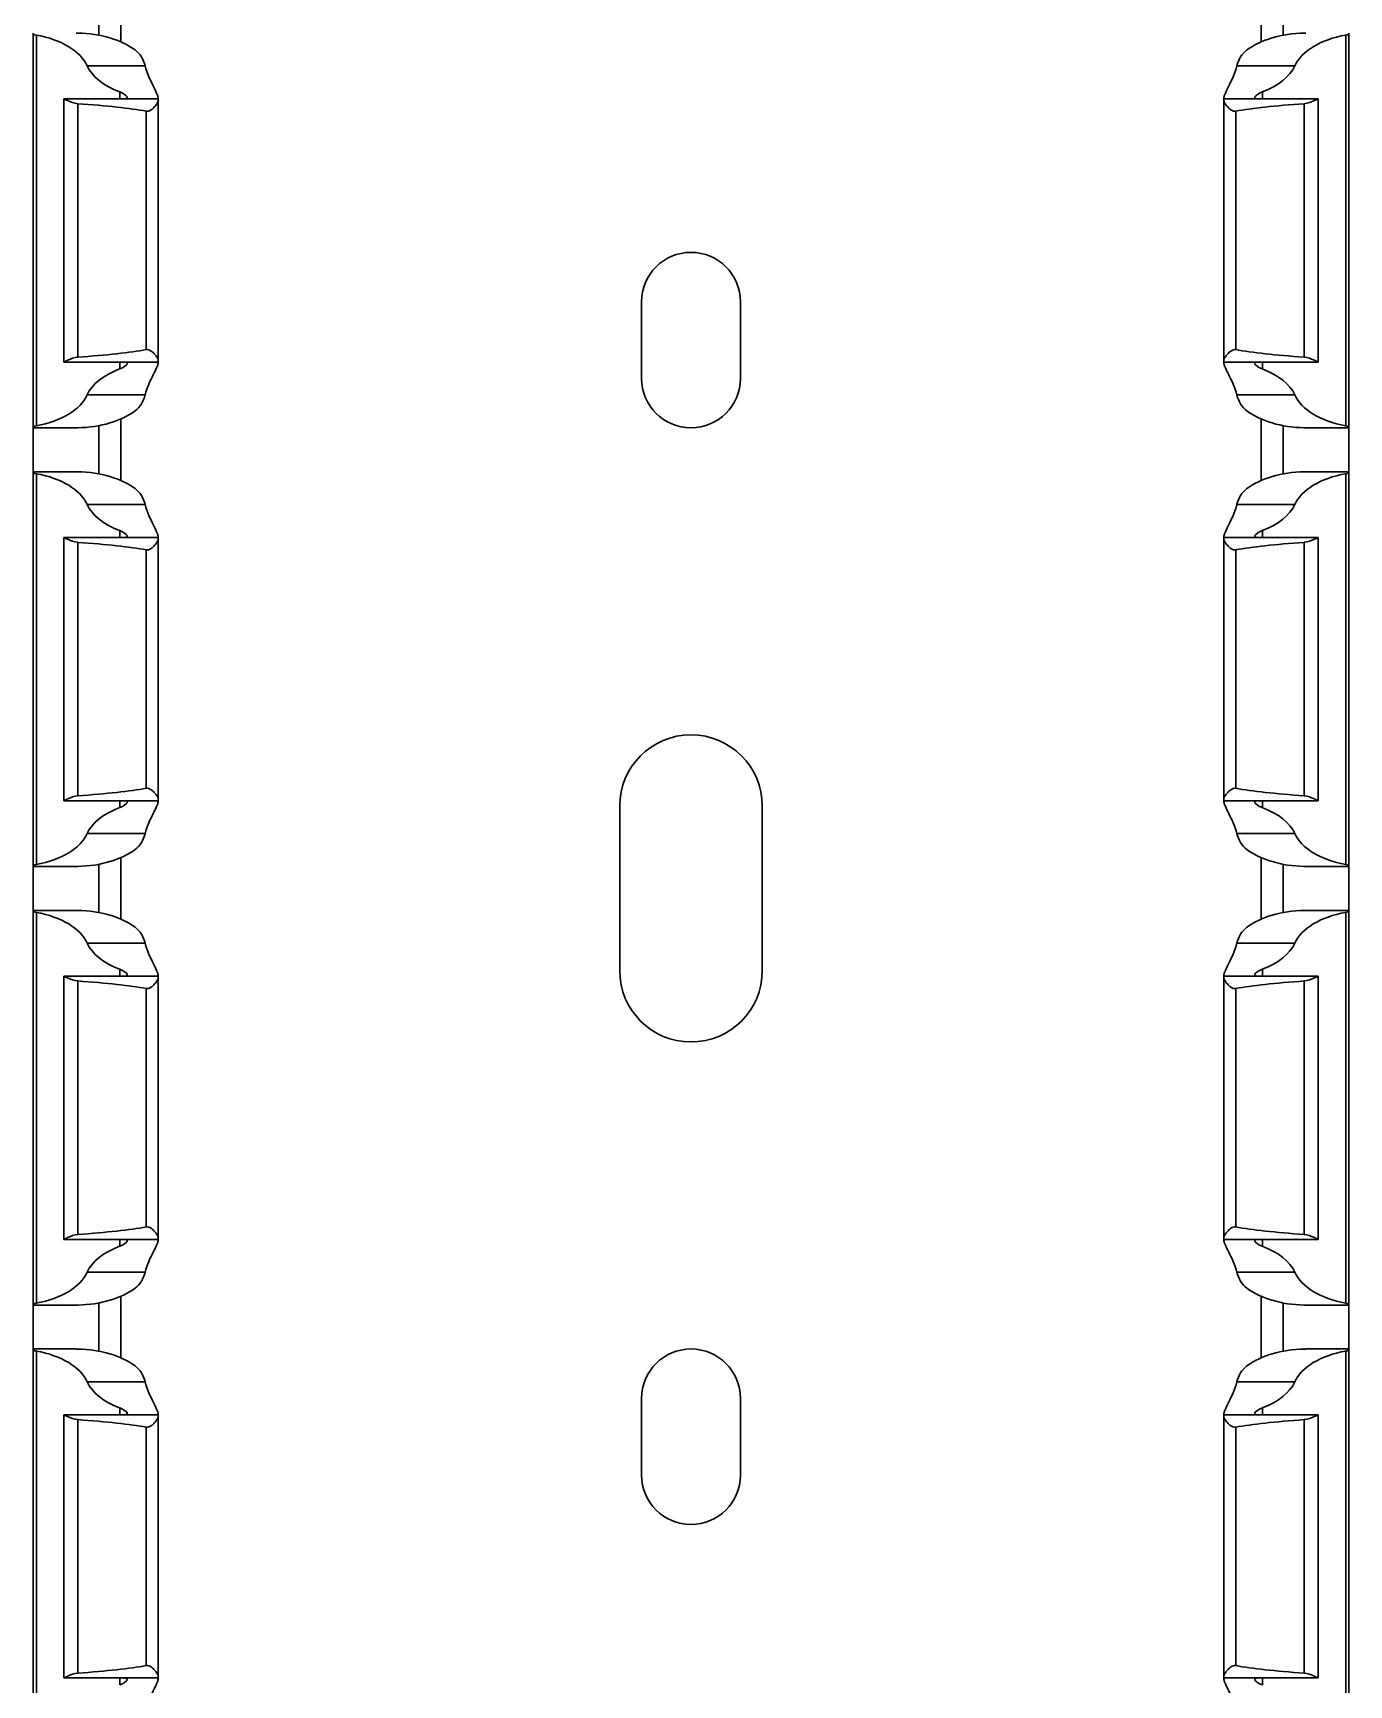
# Model space of a CAD drawing. Header units: millimetres. Extents: x -2573 to 2942, y -1220 to 2800.
# Drawn here: x 2882.4 to 2942.4, y 1826.3 to 1901.6 of the extents above; entities that cross this region are included whole.
import ezdxf

# ---------------------------------------------------------------- set-up
doc = ezdxf.new("R2010")
doc.units = ezdxf.units.MM

msp = doc.modelspace()

# ---------------------------------------------------------------- linework, layer by layer
at = {"linetype": 'Continuous', "lineweight": 30}
for p, q in [((2886.402, 1904.049), (2886.402, 1901.243)), ((2938.402, 1904.049), (2938.402, 1901.243)), ((2885.402, 1901.545), (2885.402, 1903.746)), ((2939.402, 1901.545), (2939.402, 1903.746)), ((2882.402, 1901.646), (2882.402, 1901.617)), ((2882.402, 1883.675), (2882.402, 1901.617)), ((2882.552, 1883.737), (2882.552, 1901.555)), ((2942.252, 1883.737), (2942.252, 1901.555)), ((2942.402, 1901.646), (2942.402, 1901.617)), ((2942.402, 1883.675), (2942.402, 1901.617)), ((2887.51, 1900.146), (2884.871, 1900.146)), ((2937.293, 1900.146), (2939.932, 1900.146)), ((2886.352, 1898.646), (2886.352, 1898.964)), ((2938.452, 1898.646), (2938.452, 1898.964)), ((2883.802, 1898.646), (2883.802, 1886.646)), ((2883.802, 1898.646), (2883.805, 1898.646)), ((2888.102, 1898.646), (2883.805, 1898.646)), ((2884.441, 1886.867), (2884.441, 1898.425)), ((2887.558, 1887.21), (2887.558, 1898.082)), ((2888.102, 1898.646), (2888.102, 1898.703)), ((2888.102, 1898.562), (2888.102, 1898.646)), ((2888.102, 1886.73), (2888.102, 1898.562)), ((2936.702, 1898.646), (2936.702, 1898.703)), ((2936.702, 1898.562), (2936.702, 1898.646)), ((2936.702, 1898.646), (2940.998, 1898.646)), ((2936.702, 1886.73), (2936.702, 1898.562)), ((2937.245, 1887.21), (2937.245, 1898.082)), ((2940.363, 1886.867), (2940.363, 1898.425)), ((2941.002, 1898.646), (2940.998, 1898.646)), ((2941.002, 1886.646), (2941.002, 1898.646)), ((2910.152, 1889.396), (2910.152, 1885.896)), ((2914.652, 1885.896), (2914.652, 1889.396)), ((2888.102, 1886.646), (2888.102, 1886.73)), ((2936.702, 1886.646), (2936.702, 1886.73)), ((2883.805, 1886.646), (2883.802, 1886.646)), ((2888.102, 1886.646), (2883.805, 1886.646)), ((2886.352, 1886.328), (2886.352, 1886.646)), ((2888.102, 1886.589), (2888.102, 1886.646)), ((2936.702, 1886.646), (2940.998, 1886.646)), ((2936.702, 1886.589), (2936.702, 1886.646)), ((2938.452, 1886.328), (2938.452, 1886.646)), ((2940.998, 1886.646), (2941.002, 1886.646)), ((2887.51, 1885.146), (2884.871, 1885.146)), ((2937.293, 1885.146), (2939.932, 1885.146)), ((2885.402, 1881.545), (2885.402, 1883.746)), ((2886.402, 1884.049), (2886.402, 1881.243)), ((2938.402, 1884.049), (2938.402, 1881.243)), ((2939.402, 1881.545), (2939.402, 1883.746)), ((2882.402, 1883.646), (2882.402, 1883.675)), ((2882.402, 1883.646), (2884.364, 1883.646)), ((2882.402, 1881.646), (2882.402, 1883.646)), ((2940.439, 1883.646), (2942.402, 1883.646)), ((2942.402, 1883.646), (2942.402, 1883.675)), ((2942.402, 1881.646), (2942.402, 1883.646)), ((2884.368, 1881.646), (2882.402, 1881.646)), ((2882.402, 1881.646), (2882.402, 1881.617)), ((2882.402, 1863.675), (2882.402, 1881.617)), ((2882.552, 1863.737), (2882.552, 1881.555)), ((2942.402, 1881.646), (2940.436, 1881.646)), ((2942.252, 1863.737), (2942.252, 1881.555)), ((2942.402, 1881.646), (2942.402, 1881.617)), ((2942.402, 1863.675), (2942.402, 1881.617)), ((2887.51, 1880.146), (2884.871, 1880.146)), ((2937.293, 1880.146), (2939.932, 1880.146)), ((2883.802, 1878.646), (2883.802, 1866.646)), ((2883.802, 1878.646), (2883.805, 1878.646)), ((2888.102, 1878.646), (2883.805, 1878.646)), ((2884.441, 1866.867), (2884.441, 1878.425)), ((2886.352, 1878.646), (2886.352, 1878.964)), ((2888.102, 1878.646), (2888.102, 1878.703)), ((2888.102, 1878.562), (2888.102, 1878.646)), ((2888.102, 1866.73), (2888.102, 1878.562)), ((2936.702, 1878.646), (2936.702, 1878.703)), ((2936.702, 1878.562), (2936.702, 1878.646)), ((2936.702, 1878.646), (2940.998, 1878.646)), ((2936.702, 1866.73), (2936.702, 1878.562)), ((2938.452, 1878.646), (2938.452, 1878.964)), ((2940.363, 1866.867), (2940.363, 1878.425)), ((2941.002, 1878.646), (2940.998, 1878.646)), ((2941.002, 1866.646), (2941.002, 1878.646)), ((2887.558, 1867.21), (2887.558, 1878.082)), ((2937.245, 1867.21), (2937.245, 1878.082)), ((2883.805, 1866.646), (2883.802, 1866.646)), ((2888.102, 1866.646), (2883.805, 1866.646)), ((2886.352, 1866.328), (2886.352, 1866.646)), ((2888.102, 1866.646), (2888.102, 1866.73)), ((2888.102, 1866.589), (2888.102, 1866.646)), ((2909.152, 1866.396), (2909.152, 1858.896)), ((2915.652, 1858.896), (2915.652, 1866.396)), ((2936.702, 1866.646), (2936.702, 1866.73)), ((2936.702, 1866.646), (2940.998, 1866.646)), ((2936.702, 1866.589), (2936.702, 1866.646)), ((2938.452, 1866.328), (2938.452, 1866.646)), ((2940.998, 1866.646), (2941.002, 1866.646)), ((2887.51, 1865.146), (2884.871, 1865.146)), ((2937.293, 1865.146), (2939.932, 1865.146)), ((2882.402, 1863.646), (2882.402, 1863.675)), ((2882.402, 1863.646), (2884.364, 1863.646)), ((2882.402, 1861.646), (2882.402, 1863.646)), ((2885.402, 1861.545), (2885.402, 1863.746)), ((2886.402, 1864.049), (2886.402, 1861.243)), ((2938.402, 1864.049), (2938.402, 1861.243)), ((2939.402, 1861.545), (2939.402, 1863.746)), ((2940.439, 1863.646), (2942.402, 1863.646)), ((2942.402, 1863.646), (2942.402, 1863.675)), ((2942.402, 1861.646), (2942.402, 1863.646)), ((2884.368, 1861.646), (2882.402, 1861.646)), ((2882.402, 1861.646), (2882.402, 1861.617)), ((2882.402, 1843.675), (2882.402, 1861.617)), ((2882.552, 1843.737), (2882.552, 1861.555)), ((2942.402, 1861.646), (2940.436, 1861.646)), ((2942.252, 1843.737), (2942.252, 1861.555)), ((2942.402, 1861.646), (2942.402, 1861.617)), ((2942.402, 1843.675), (2942.402, 1861.617)), ((2887.51, 1860.146), (2884.871, 1860.146)), ((2937.293, 1860.146), (2939.932, 1860.146)), ((2886.352, 1858.646), (2886.352, 1858.964)), ((2938.452, 1858.646), (2938.452, 1858.964)), ((2883.802, 1858.646), (2883.802, 1846.646)), ((2883.802, 1858.646), (2883.805, 1858.646)), ((2888.102, 1858.646), (2883.805, 1858.646)), ((2884.441, 1846.867), (2884.441, 1858.425)), ((2888.102, 1858.646), (2888.102, 1858.703)), ((2888.102, 1858.562), (2888.102, 1858.646)), ((2888.102, 1846.73), (2888.102, 1858.562)), ((2936.702, 1858.646), (2936.702, 1858.703)), ((2936.702, 1858.562), (2936.702, 1858.646)), ((2936.702, 1858.646), (2940.998, 1858.646)), ((2936.702, 1846.73), (2936.702, 1858.562)), ((2940.363, 1846.867), (2940.363, 1858.425)), ((2941.002, 1858.646), (2940.998, 1858.646)), ((2941.002, 1846.646), (2941.002, 1858.646)), ((2887.558, 1847.21), (2887.558, 1858.082)), ((2937.245, 1847.21), (2937.245, 1858.082)), ((2883.805, 1846.646), (2883.802, 1846.646)), ((2888.102, 1846.646), (2883.805, 1846.646)), ((2886.352, 1846.328), (2886.352, 1846.646)), ((2888.102, 1846.646), (2888.102, 1846.73)), ((2888.102, 1846.589), (2888.102, 1846.646)), ((2936.702, 1846.646), (2936.702, 1846.73)), ((2936.702, 1846.646), (2940.998, 1846.646)), ((2936.702, 1846.589), (2936.702, 1846.646)), ((2938.452, 1846.328), (2938.452, 1846.646)), ((2940.998, 1846.646), (2941.002, 1846.646)), ((2887.51, 1845.146), (2884.871, 1845.146)), ((2937.293, 1845.146), (2939.932, 1845.146)), ((2886.402, 1844.049), (2886.402, 1841.243)), ((2938.402, 1844.049), (2938.402, 1841.243)), ((2882.402, 1843.646), (2882.402, 1843.675)), ((2882.402, 1843.646), (2884.364, 1843.646)), ((2882.402, 1841.646), (2882.402, 1843.646)), ((2885.402, 1841.545), (2885.402, 1843.746)), ((2939.402, 1841.545), (2939.402, 1843.746)), ((2940.439, 1843.646), (2942.402, 1843.646)), ((2942.402, 1843.646), (2942.402, 1843.675)), ((2942.402, 1841.646), (2942.402, 1843.646)), ((2884.368, 1841.646), (2882.402, 1841.646)), ((2882.402, 1841.646), (2882.402, 1841.617)), ((2882.402, 1823.675), (2882.402, 1841.617)), ((2882.552, 1823.737), (2882.552, 1841.555)), ((2942.402, 1841.646), (2940.436, 1841.646)), ((2942.252, 1823.737), (2942.252, 1841.555)), ((2942.402, 1841.646), (2942.402, 1841.617)), ((2942.402, 1823.675), (2942.402, 1841.617)), ((2887.51, 1840.146), (2884.871, 1840.146)), ((2937.293, 1840.146), (2939.932, 1840.146)), ((2910.152, 1839.396), (2910.152, 1835.896)), ((2914.652, 1835.896), (2914.652, 1839.396)), ((2883.802, 1838.646), (2883.802, 1826.646)), ((2883.802, 1838.646), (2883.805, 1838.646)), ((2888.102, 1838.646), (2883.805, 1838.646)), ((2886.352, 1838.646), (2886.352, 1838.964)), ((2888.102, 1838.646), (2888.102, 1838.703)), ((2888.102, 1838.562), (2888.102, 1838.646)), ((2888.102, 1826.73), (2888.102, 1838.562)), ((2936.702, 1838.646), (2936.702, 1838.703)), ((2936.702, 1838.562), (2936.702, 1838.646)), ((2936.702, 1838.646), (2940.998, 1838.646)), ((2936.702, 1826.73), (2936.702, 1838.562)), ((2938.452, 1838.646), (2938.452, 1838.964)), ((2941.002, 1838.646), (2940.998, 1838.646)), ((2941.002, 1826.646), (2941.002, 1838.646)), ((2884.441, 1826.867), (2884.441, 1838.425)), ((2887.558, 1827.21), (2887.558, 1838.082)), ((2937.245, 1827.21), (2937.245, 1838.082)), ((2940.363, 1826.867), (2940.363, 1838.425)), ((2883.805, 1826.646), (2883.802, 1826.646)), ((2888.102, 1826.646), (2883.805, 1826.646)), ((2886.352, 1826.328), (2886.352, 1826.646)), ((2888.102, 1826.646), (2888.102, 1826.73)), ((2888.102, 1826.589), (2888.102, 1826.646)), ((2936.702, 1826.646), (2936.702, 1826.73)), ((2936.702, 1826.646), (2940.998, 1826.646)), ((2936.702, 1826.589), (2936.702, 1826.646)), ((2938.452, 1826.328), (2938.452, 1826.646)), ((2940.998, 1826.646), (2941.002, 1826.646))]:
    msp.add_line(p, q, dxfattribs=at)
for centre, radius, start, end in [((2912.402, 1889.396), 2.25, 0, 180), ((2912.402, 1885.896), 2.25, 180, 0), ((2912.402, 1866.396), 3.25, 0, 180), ((2912.402, 1858.896), 3.25, 180, 0), ((2912.402, 1839.396), 2.25, 0, 180), ((2912.402, 1835.896), 2.25, 180, 0)]:
    msp.add_arc(centre, radius, start, end, dxfattribs=at)
for centre, major_axis, ratio, start_param, end_param in [((2881.517, 1899.646), (3.464, 0), 0.57735, 0.25268, 1.267492), ((2884.317, 1899.646), (3.464, 0), 0.57735, 0.660927, 1.531918), ((2940.486, 1899.646), (3.464, 0), 0.57735, 1.609674, 2.480666), ((2943.286, 1899.646), (3.464, 0), 0.57735, 1.874101, 2.888912), ((2888.225, 1900.646), (3.464, 0), 0.57735, 3.394273, 4.140941), ((2936.578, 1900.646), (3.464, 0), 0.57735, 5.283837, 6.030505), ((2877.271, 1897.646), (11.43, 0), 0.087489, 0.451027, 0.892766), ((2947.532, 1897.646), (11.43, 0), 0.087489, 2.248826, 2.690566), ((2877.271, 1887.646), (11.43, 0), 0.087489, 5.390419, 5.832158), ((2947.532, 1887.646), (11.43, 0), 0.087489, 3.592619, 4.034359), ((2888.225, 1884.646), (3.464, 0), 0.57735, 2.142244, 2.888912), ((2936.578, 1884.646), (3.464, 0), 0.57735, 0.25268, 0.999349), ((2881.517, 1885.646), (3.464, 0), 0.57735, 5.015694, 6.030505), ((2943.286, 1885.646), (3.464, 0), 0.57735, 3.394273, 4.409084), ((2884.317, 1885.646), (3.464, 0), 0.57735, 4.751267, 5.622258), ((2940.486, 1885.646), (3.464, 0), 0.57735, 3.80252, 4.673511), ((2881.517, 1879.646), (3.464, 0), 0.57735, 0.25268, 1.267492), ((2884.317, 1879.646), (3.464, 0), 0.57735, 0.660927, 1.531918), ((2940.486, 1879.646), (3.464, 0), 0.57735, 1.609674, 2.480666), ((2943.286, 1879.646), (3.464, 0), 0.57735, 1.874101, 2.888912), ((2888.225, 1880.646), (3.464, 0), 0.57735, 3.394273, 4.140941), ((2936.578, 1880.646), (3.464, 0), 0.57735, 5.283837, 6.030505), ((2877.271, 1877.646), (11.43, 0), 0.087489, 0.451027, 0.892766), ((2947.532, 1877.646), (11.43, 0), 0.087489, 2.248826, 2.690566), ((2877.271, 1867.646), (11.43, 0), 0.087489, 5.390419, 5.832158), ((2947.532, 1867.646), (11.43, 0), 0.087489, 3.592619, 4.034359), ((2888.225, 1864.646), (3.464, 0), 0.57735, 2.142244, 2.888912), ((2936.578, 1864.646), (3.464, 0), 0.57735, 0.25268, 0.999349), ((2881.517, 1865.646), (3.464, 0), 0.57735, 5.015694, 6.030505), ((2943.286, 1865.646), (3.464, 0), 0.57735, 3.394273, 4.409084), ((2884.317, 1865.646), (3.464, 0), 0.57735, 4.751267, 5.622258), ((2940.486, 1865.646), (3.464, 0), 0.57735, 3.80252, 4.673511), ((2881.517, 1859.646), (3.464, 0), 0.57735, 0.25268, 1.267492), ((2884.317, 1859.646), (3.464, 0), 0.57735, 0.660927, 1.531918), ((2940.486, 1859.646), (3.464, 0), 0.57735, 1.609674, 2.480666), ((2943.286, 1859.646), (3.464, 0), 0.57735, 1.874101, 2.888912), ((2888.225, 1860.646), (3.464, 0), 0.57735, 3.394273, 4.140941), ((2936.578, 1860.646), (3.464, 0), 0.57735, 5.283837, 6.030505), ((2877.271, 1857.646), (11.43, 0), 0.087489, 0.451027, 0.892766), ((2947.532, 1857.646), (11.43, 0), 0.087489, 2.248826, 2.690566), ((2877.271, 1847.646), (11.43, 0), 0.087489, 5.390419, 5.832158), ((2947.532, 1847.646), (11.43, 0), 0.087489, 3.592619, 4.034359), ((2888.225, 1844.646), (3.464, 0), 0.57735, 2.142244, 2.888912), ((2936.578, 1844.646), (3.464, 0), 0.57735, 0.25268, 0.999349), ((2881.517, 1845.646), (3.464, 0), 0.57735, 5.015694, 6.030505), ((2943.286, 1845.646), (3.464, 0), 0.57735, 3.394273, 4.409084), ((2884.317, 1845.646), (3.464, 0), 0.57735, 4.751267, 5.622258), ((2940.486, 1845.646), (3.464, 0), 0.57735, 3.80252, 4.673511), ((2881.517, 1839.646), (3.464, 0), 0.57735, 0.25268, 1.267492), ((2884.317, 1839.646), (3.464, 0), 0.57735, 0.660927, 1.531918), ((2940.486, 1839.646), (3.464, 0), 0.57735, 1.609674, 2.480666), ((2943.286, 1839.646), (3.464, 0), 0.57735, 1.874101, 2.888912), ((2888.225, 1840.646), (3.464, 0), 0.57735, 3.394273, 4.140941), ((2936.578, 1840.646), (3.464, 0), 0.57735, 5.283837, 6.030505), ((2877.271, 1837.646), (11.43, 0), 0.087489, 0.451027, 0.892766), ((2947.532, 1837.646), (11.43, 0), 0.087489, 2.248826, 2.690566), ((2877.271, 1827.646), (11.43, 0), 0.087489, 5.390419, 5.832158), ((2947.532, 1827.646), (11.43, 0), 0.087489, 3.592619, 4.034359)]:
    msp.add_ellipse(centre, major_axis=major_axis, ratio=ratio, start_param=start_param, end_param=end_param, dxfattribs=at)
for points, knots in [([(2882.402, 1901.617), (2882.402, 1901.608), (2882.416, 1901.597), (2882.468, 1901.574), (2882.506, 1901.563), (2882.552, 1901.555)], [0, 0, 0, 0, 0.5, 0.5, 1, 1, 1, 1]), ([(2884.452, 1901.644), (2884.439, 1901.645), (2884.406, 1901.645), (2884.382, 1901.646), (2884.368, 1901.646)], [0, 0, 0, 0, 0.381561, 1, 1, 1, 1]), ([(2940.352, 1901.644), (2940.364, 1901.645), (2940.397, 1901.645), (2940.421, 1901.646), (2940.436, 1901.646)], [0, 0, 0, 0, 0.381561, 1, 1, 1, 1]), ([(2942.402, 1901.617), (2942.402, 1901.608), (2942.388, 1901.597), (2942.336, 1901.574), (2942.298, 1901.563), (2942.252, 1901.555)], [0, 0, 0, 0, 0.5, 0.5, 1, 1, 1, 1]), ([(2887.51, 1900.146), (2887.473, 1900.294), (2887.417, 1900.435), (2887.264, 1900.681), (2887.167, 1900.788), (2887.052, 1900.874)], [0, 0, 0, 0, 0.5, 0.5, 1, 1, 1, 1]), ([(2937.293, 1900.146), (2937.33, 1900.294), (2937.386, 1900.435), (2937.539, 1900.681), (2937.636, 1900.788), (2937.752, 1900.874)], [0, 0, 0, 0, 0.5, 0.5, 1, 1, 1, 1]), ([(2888.102, 1898.703), (2888.102, 1898.725), (2888.096, 1898.754), (2888.074, 1898.823), (2888.058, 1898.863), (2887.997, 1899), (2887.941, 1899.11), (2887.815, 1899.361), (2887.747, 1899.5), (2887.616, 1899.805), (2887.554, 1899.97), (2887.51, 1900.146)], [0, 0, 0, 0, 0.125, 0.125, 0.25, 0.25, 0.5, 0.5, 0.75, 0.75, 1, 1, 1, 1]), ([(2936.702, 1898.703), (2936.702, 1898.725), (2936.708, 1898.754), (2936.73, 1898.823), (2936.746, 1898.863), (2936.807, 1899), (2936.862, 1899.11), (2936.988, 1899.361), (2937.057, 1899.5), (2937.187, 1899.805), (2937.249, 1899.97), (2937.293, 1900.146)], [0, 0, 0, 0, 0.125, 0.125, 0.25, 0.25, 0.5, 0.5, 0.75, 0.75, 1, 1, 1, 1]), ([(2886.352, 1898.964), (2886.531, 1898.897), (2886.656, 1898.8), (2886.709, 1898.705), (2886.704, 1898.68), (2886.644, 1898.651), (2886.59, 1898.646), (2886.515, 1898.646)], [0, 0, 0, 0, 0.5, 0.5, 0.75, 0.75, 1, 1, 1, 1]), ([(2938.452, 1898.964), (2938.272, 1898.897), (2938.148, 1898.8), (2938.094, 1898.705), (2938.099, 1898.68), (2938.159, 1898.651), (2938.214, 1898.646), (2938.288, 1898.646)], [0, 0, 0, 0, 0.5, 0.5, 0.75, 0.75, 1, 1, 1, 1]), ([(2883.805, 1898.646), (2883.814, 1898.646), (2883.837, 1898.635), (2883.908, 1898.6), (2883.956, 1898.575), (2884.124, 1898.496), (2884.274, 1898.436), (2884.441, 1898.425)], [0, 0, 0, 0, 0.25, 0.25, 0.5, 0.5, 1, 1, 1, 1]), ([(2887.558, 1898.082), (2887.598, 1898.075), (2887.64, 1898.078), (2887.718, 1898.102), (2887.753, 1898.122), (2887.849, 1898.188), (2887.901, 1898.24), (2887.993, 1898.343), (2888.03, 1898.394), (2888.085, 1898.487), (2888.102, 1898.529), (2888.102, 1898.562)], [0, 0, 0, 0, 0.125, 0.125, 0.25, 0.25, 0.5, 0.5, 0.75, 0.75, 1, 1, 1, 1]), ([(2937.245, 1898.082), (2937.205, 1898.075), (2937.163, 1898.078), (2937.086, 1898.102), (2937.051, 1898.122), (2936.954, 1898.188), (2936.902, 1898.24), (2936.811, 1898.343), (2936.773, 1898.394), (2936.718, 1898.487), (2936.702, 1898.529), (2936.702, 1898.562)], [0, 0, 0, 0, 0.125, 0.125, 0.25, 0.25, 0.5, 0.5, 0.75, 0.75, 1, 1, 1, 1]), ([(2940.998, 1898.646), (2940.99, 1898.646), (2940.966, 1898.635), (2940.896, 1898.6), (2940.848, 1898.575), (2940.679, 1898.496), (2940.529, 1898.436), (2940.363, 1898.425)], [0, 0, 0, 0, 0.25, 0.25, 0.5, 0.5, 1, 1, 1, 1]), ([(2884.441, 1886.867), (2884.274, 1886.855), (2884.124, 1886.795), (2883.955, 1886.717), (2883.908, 1886.692), (2883.837, 1886.657), (2883.814, 1886.646), (2883.805, 1886.646)], [0, 0, 0, 0, 0.5, 0.5, 0.75, 0.75, 1, 1, 1, 1]), ([(2888.102, 1886.73), (2888.102, 1886.763), (2888.085, 1886.805), (2888.03, 1886.898), (2887.992, 1886.949), (2887.902, 1887.051), (2887.849, 1887.104), (2887.752, 1887.17), (2887.718, 1887.189), (2887.64, 1887.214), (2887.598, 1887.217), (2887.558, 1887.21)], [0, 0, 0, 0, 0.25, 0.25, 0.5, 0.5, 0.75, 0.75, 0.875, 0.875, 1, 1, 1, 1]), ([(2936.702, 1886.73), (2936.702, 1886.763), (2936.719, 1886.805), (2936.773, 1886.898), (2936.811, 1886.949), (2936.902, 1887.051), (2936.955, 1887.104), (2937.051, 1887.17), (2937.086, 1887.189), (2937.163, 1887.214), (2937.205, 1887.217), (2937.245, 1887.21)], [0, 0, 0, 0, 0.25, 0.25, 0.5, 0.5, 0.75, 0.75, 0.875, 0.875, 1, 1, 1, 1]), ([(2940.363, 1886.867), (2940.529, 1886.855), (2940.679, 1886.795), (2940.848, 1886.717), (2940.895, 1886.692), (2940.966, 1886.657), (2940.99, 1886.646), (2940.998, 1886.646)], [0, 0, 0, 0, 0.5, 0.5, 0.75, 0.75, 1, 1, 1, 1]), ([(2886.515, 1886.646), (2886.589, 1886.646), (2886.644, 1886.641), (2886.704, 1886.611), (2886.709, 1886.587), (2886.655, 1886.491), (2886.53, 1886.394), (2886.352, 1886.328)], [0, 0, 0, 0, 0.25, 0.25, 0.5, 0.5, 1, 1, 1, 1]), ([(2887.51, 1885.146), (2887.554, 1885.323), (2887.616, 1885.488), (2887.747, 1885.791), (2887.816, 1885.932), (2887.941, 1886.181), (2887.997, 1886.292), (2888.057, 1886.428), (2888.073, 1886.468), (2888.096, 1886.537), (2888.102, 1886.566), (2888.102, 1886.589)], [0, 0, 0, 0, 0.25, 0.25, 0.5, 0.5, 0.75, 0.75, 0.875, 0.875, 1, 1, 1, 1]), ([(2937.293, 1885.146), (2937.249, 1885.323), (2937.187, 1885.488), (2937.057, 1885.791), (2936.987, 1885.932), (2936.863, 1886.181), (2936.806, 1886.292), (2936.746, 1886.428), (2936.73, 1886.468), (2936.708, 1886.537), (2936.702, 1886.566), (2936.702, 1886.589)], [0, 0, 0, 0, 0.25, 0.25, 0.5, 0.5, 0.75, 0.75, 0.875, 0.875, 1, 1, 1, 1]), ([(2938.288, 1886.646), (2938.214, 1886.646), (2938.159, 1886.641), (2938.099, 1886.611), (2938.094, 1886.587), (2938.148, 1886.491), (2938.273, 1886.394), (2938.452, 1886.328)], [0, 0, 0, 0, 0.25, 0.25, 0.5, 0.5, 1, 1, 1, 1]), ([(2887.052, 1884.418), (2887.167, 1884.504), (2887.264, 1884.61), (2887.417, 1884.857), (2887.473, 1884.997), (2887.51, 1885.146)], [0, 0, 0, 0, 0.5, 0.5, 1, 1, 1, 1]), ([(2937.752, 1884.418), (2937.637, 1884.504), (2937.539, 1884.61), (2937.386, 1884.857), (2937.331, 1884.997), (2937.293, 1885.146)], [0, 0, 0, 0, 0.5, 0.5, 1, 1, 1, 1]), ([(2882.552, 1883.737), (2882.506, 1883.729), (2882.468, 1883.718), (2882.416, 1883.695), (2882.402, 1883.684), (2882.402, 1883.675)], [0, 0, 0, 0, 0.5, 0.5, 1, 1, 1, 1]), ([(2942.252, 1883.737), (2942.297, 1883.729), (2942.336, 1883.718), (2942.388, 1883.695), (2942.402, 1883.684), (2942.402, 1883.675)], [0, 0, 0, 0, 0.5, 0.5, 1, 1, 1, 1]), ([(2884.364, 1883.646), (2884.365, 1883.646), (2884.381, 1883.645), (2884.416, 1883.647), (2884.448, 1883.647), (2884.452, 1883.647)], [0, 0, 0, 0, 0.03818, 0.888921, 1, 1, 1, 1]), ([(2940.439, 1883.646), (2940.439, 1883.646), (2940.422, 1883.645), (2940.388, 1883.647), (2940.355, 1883.647), (2940.352, 1883.647)], [0, 0, 0, 0, 0.03818, 0.888921, 1, 1, 1, 1]), ([(2882.402, 1881.617), (2882.402, 1881.608), (2882.416, 1881.597), (2882.468, 1881.574), (2882.506, 1881.563), (2882.552, 1881.555)], [0, 0, 0, 0, 0.5, 0.5, 1, 1, 1, 1]), ([(2884.452, 1881.644), (2884.439, 1881.645), (2884.406, 1881.645), (2884.382, 1881.646), (2884.368, 1881.646)], [0, 0, 0, 0, 0.381561, 1, 1, 1, 1]), ([(2940.352, 1881.644), (2940.364, 1881.645), (2940.397, 1881.645), (2940.421, 1881.646), (2940.436, 1881.646)], [0, 0, 0, 0, 0.381561, 1, 1, 1, 1]), ([(2942.402, 1881.617), (2942.402, 1881.608), (2942.388, 1881.597), (2942.336, 1881.574), (2942.298, 1881.563), (2942.252, 1881.555)], [0, 0, 0, 0, 0.5, 0.5, 1, 1, 1, 1]), ([(2887.51, 1880.146), (2887.473, 1880.294), (2887.417, 1880.435), (2887.264, 1880.681), (2887.167, 1880.788), (2887.052, 1880.874)], [0, 0, 0, 0, 0.5, 0.5, 1, 1, 1, 1]), ([(2937.293, 1880.146), (2937.33, 1880.294), (2937.386, 1880.435), (2937.539, 1880.681), (2937.636, 1880.788), (2937.752, 1880.874)], [0, 0, 0, 0, 0.5, 0.5, 1, 1, 1, 1]), ([(2888.102, 1878.703), (2888.102, 1878.725), (2888.096, 1878.754), (2888.074, 1878.823), (2888.058, 1878.863), (2887.997, 1879), (2887.941, 1879.11), (2887.815, 1879.361), (2887.747, 1879.5), (2887.616, 1879.805), (2887.554, 1879.97), (2887.51, 1880.146)], [0, 0, 0, 0, 0.125, 0.125, 0.25, 0.25, 0.5, 0.5, 0.75, 0.75, 1, 1, 1, 1]), ([(2936.702, 1878.703), (2936.702, 1878.725), (2936.708, 1878.754), (2936.73, 1878.823), (2936.746, 1878.863), (2936.807, 1879), (2936.862, 1879.11), (2936.988, 1879.361), (2937.057, 1879.5), (2937.187, 1879.805), (2937.249, 1879.97), (2937.293, 1880.146)], [0, 0, 0, 0, 0.125, 0.125, 0.25, 0.25, 0.5, 0.5, 0.75, 0.75, 1, 1, 1, 1]), ([(2883.805, 1878.646), (2883.814, 1878.646), (2883.837, 1878.635), (2883.908, 1878.6), (2883.956, 1878.575), (2884.124, 1878.496), (2884.274, 1878.436), (2884.441, 1878.425)], [0, 0, 0, 0, 0.25, 0.25, 0.5, 0.5, 1, 1, 1, 1]), ([(2886.352, 1878.964), (2886.531, 1878.897), (2886.656, 1878.8), (2886.709, 1878.705), (2886.704, 1878.68), (2886.644, 1878.651), (2886.59, 1878.646), (2886.515, 1878.646)], [0, 0, 0, 0, 0.5, 0.5, 0.75, 0.75, 1, 1, 1, 1]), ([(2887.558, 1878.082), (2887.598, 1878.075), (2887.64, 1878.078), (2887.718, 1878.102), (2887.753, 1878.122), (2887.849, 1878.188), (2887.901, 1878.24), (2887.993, 1878.343), (2888.03, 1878.394), (2888.085, 1878.487), (2888.102, 1878.529), (2888.102, 1878.562)], [0, 0, 0, 0, 0.125, 0.125, 0.25, 0.25, 0.5, 0.5, 0.75, 0.75, 1, 1, 1, 1]), ([(2937.245, 1878.082), (2937.205, 1878.075), (2937.163, 1878.078), (2937.086, 1878.102), (2937.051, 1878.122), (2936.954, 1878.188), (2936.902, 1878.24), (2936.811, 1878.343), (2936.773, 1878.394), (2936.718, 1878.487), (2936.702, 1878.529), (2936.702, 1878.562)], [0, 0, 0, 0, 0.125, 0.125, 0.25, 0.25, 0.5, 0.5, 0.75, 0.75, 1, 1, 1, 1]), ([(2938.452, 1878.964), (2938.272, 1878.897), (2938.148, 1878.8), (2938.094, 1878.705), (2938.099, 1878.68), (2938.159, 1878.651), (2938.214, 1878.646), (2938.288, 1878.646)], [0, 0, 0, 0, 0.5, 0.5, 0.75, 0.75, 1, 1, 1, 1]), ([(2940.998, 1878.646), (2940.99, 1878.646), (2940.966, 1878.635), (2940.896, 1878.6), (2940.848, 1878.575), (2940.679, 1878.496), (2940.529, 1878.436), (2940.363, 1878.425)], [0, 0, 0, 0, 0.25, 0.25, 0.5, 0.5, 1, 1, 1, 1]), ([(2888.102, 1866.73), (2888.102, 1866.763), (2888.085, 1866.805), (2888.03, 1866.898), (2887.992, 1866.949), (2887.902, 1867.051), (2887.849, 1867.104), (2887.752, 1867.17), (2887.718, 1867.189), (2887.64, 1867.214), (2887.598, 1867.217), (2887.558, 1867.21)], [0, 0, 0, 0, 0.25, 0.25, 0.5, 0.5, 0.75, 0.75, 0.875, 0.875, 1, 1, 1, 1]), ([(2936.702, 1866.73), (2936.702, 1866.763), (2936.719, 1866.805), (2936.773, 1866.898), (2936.811, 1866.949), (2936.902, 1867.051), (2936.955, 1867.104), (2937.051, 1867.17), (2937.086, 1867.189), (2937.163, 1867.214), (2937.205, 1867.217), (2937.245, 1867.21)], [0, 0, 0, 0, 0.25, 0.25, 0.5, 0.5, 0.75, 0.75, 0.875, 0.875, 1, 1, 1, 1]), ([(2884.441, 1866.867), (2884.274, 1866.855), (2884.124, 1866.795), (2883.955, 1866.717), (2883.908, 1866.692), (2883.837, 1866.657), (2883.814, 1866.646), (2883.805, 1866.646)], [0, 0, 0, 0, 0.5, 0.5, 0.75, 0.75, 1, 1, 1, 1]), ([(2886.515, 1866.646), (2886.589, 1866.646), (2886.644, 1866.641), (2886.704, 1866.611), (2886.709, 1866.587), (2886.655, 1866.491), (2886.53, 1866.394), (2886.352, 1866.328)], [0, 0, 0, 0, 0.25, 0.25, 0.5, 0.5, 1, 1, 1, 1]), ([(2887.51, 1865.146), (2887.554, 1865.323), (2887.616, 1865.488), (2887.747, 1865.791), (2887.816, 1865.932), (2887.941, 1866.181), (2887.997, 1866.292), (2888.057, 1866.428), (2888.073, 1866.468), (2888.096, 1866.537), (2888.102, 1866.566), (2888.102, 1866.589)], [0, 0, 0, 0, 0.25, 0.25, 0.5, 0.5, 0.75, 0.75, 0.875, 0.875, 1, 1, 1, 1]), ([(2937.293, 1865.146), (2937.249, 1865.323), (2937.187, 1865.488), (2937.057, 1865.791), (2936.987, 1865.932), (2936.863, 1866.181), (2936.806, 1866.292), (2936.746, 1866.428), (2936.73, 1866.468), (2936.708, 1866.537), (2936.702, 1866.566), (2936.702, 1866.589)], [0, 0, 0, 0, 0.25, 0.25, 0.5, 0.5, 0.75, 0.75, 0.875, 0.875, 1, 1, 1, 1]), ([(2938.288, 1866.646), (2938.214, 1866.646), (2938.159, 1866.641), (2938.099, 1866.611), (2938.094, 1866.587), (2938.148, 1866.491), (2938.273, 1866.394), (2938.452, 1866.328)], [0, 0, 0, 0, 0.25, 0.25, 0.5, 0.5, 1, 1, 1, 1]), ([(2940.363, 1866.867), (2940.529, 1866.855), (2940.679, 1866.795), (2940.848, 1866.717), (2940.895, 1866.692), (2940.966, 1866.657), (2940.99, 1866.646), (2940.998, 1866.646)], [0, 0, 0, 0, 0.5, 0.5, 0.75, 0.75, 1, 1, 1, 1]), ([(2887.052, 1864.418), (2887.167, 1864.504), (2887.264, 1864.61), (2887.417, 1864.857), (2887.473, 1864.997), (2887.51, 1865.146)], [0, 0, 0, 0, 0.5, 0.5, 1, 1, 1, 1]), ([(2937.752, 1864.418), (2937.637, 1864.504), (2937.539, 1864.61), (2937.386, 1864.857), (2937.331, 1864.997), (2937.293, 1865.146)], [0, 0, 0, 0, 0.5, 0.5, 1, 1, 1, 1]), ([(2882.552, 1863.737), (2882.506, 1863.729), (2882.468, 1863.718), (2882.416, 1863.695), (2882.402, 1863.684), (2882.402, 1863.675)], [0, 0, 0, 0, 0.5, 0.5, 1, 1, 1, 1]), ([(2884.364, 1863.646), (2884.365, 1863.646), (2884.381, 1863.645), (2884.416, 1863.647), (2884.448, 1863.647), (2884.452, 1863.647)], [0, 0, 0, 0, 0.03818, 0.88892, 1, 1, 1, 1]), ([(2940.439, 1863.646), (2940.439, 1863.646), (2940.422, 1863.645), (2940.388, 1863.647), (2940.355, 1863.647), (2940.352, 1863.647)], [0, 0, 0, 0, 0.03818, 0.88892, 1, 1, 1, 1]), ([(2942.252, 1863.737), (2942.297, 1863.729), (2942.336, 1863.718), (2942.388, 1863.695), (2942.402, 1863.684), (2942.402, 1863.675)], [0, 0, 0, 0, 0.5, 0.5, 1, 1, 1, 1]), ([(2882.402, 1861.617), (2882.402, 1861.608), (2882.416, 1861.597), (2882.468, 1861.574), (2882.506, 1861.563), (2882.552, 1861.555)], [0, 0, 0, 0, 0.5, 0.5, 1, 1, 1, 1]), ([(2884.452, 1861.644), (2884.439, 1861.645), (2884.406, 1861.645), (2884.382, 1861.646), (2884.368, 1861.646)], [0, 0, 0, 0, 0.3815603, 1, 1, 1, 1]), ([(2940.352, 1861.644), (2940.364, 1861.645), (2940.397, 1861.645), (2940.421, 1861.646), (2940.436, 1861.646)], [0, 0, 0, 0, 0.3815603, 1, 1, 1, 1]), ([(2942.402, 1861.617), (2942.402, 1861.608), (2942.388, 1861.597), (2942.336, 1861.574), (2942.298, 1861.563), (2942.252, 1861.555)], [0, 0, 0, 0, 0.5, 0.5, 1, 1, 1, 1]), ([(2887.51, 1860.146), (2887.473, 1860.294), (2887.417, 1860.435), (2887.264, 1860.681), (2887.167, 1860.788), (2887.052, 1860.874)], [0, 0, 0, 0, 0.5, 0.5, 1, 1, 1, 1]), ([(2937.293, 1860.146), (2937.33, 1860.294), (2937.386, 1860.435), (2937.539, 1860.681), (2937.636, 1860.788), (2937.752, 1860.874)], [0, 0, 0, 0, 0.5, 0.5, 1, 1, 1, 1]), ([(2888.102, 1858.703), (2888.102, 1858.725), (2888.096, 1858.754), (2888.074, 1858.823), (2888.058, 1858.863), (2887.997, 1859), (2887.941, 1859.11), (2887.815, 1859.361), (2887.747, 1859.5), (2887.616, 1859.805), (2887.554, 1859.97), (2887.51, 1860.146)], [0, 0, 0, 0, 0.125, 0.125, 0.25, 0.25, 0.5, 0.5, 0.75, 0.75, 1, 1, 1, 1]), ([(2936.702, 1858.703), (2936.702, 1858.725), (2936.708, 1858.754), (2936.73, 1858.823), (2936.746, 1858.863), (2936.807, 1859), (2936.862, 1859.11), (2936.988, 1859.361), (2937.057, 1859.5), (2937.187, 1859.805), (2937.249, 1859.97), (2937.293, 1860.146)], [0, 0, 0, 0, 0.125, 0.125, 0.25, 0.25, 0.5, 0.5, 0.75, 0.75, 1, 1, 1, 1]), ([(2886.352, 1858.964), (2886.531, 1858.897), (2886.656, 1858.8), (2886.709, 1858.705), (2886.704, 1858.68), (2886.644, 1858.651), (2886.59, 1858.646), (2886.515, 1858.646)], [0, 0, 0, 0, 0.5, 0.5, 0.75, 0.75, 1, 1, 1, 1]), ([(2938.452, 1858.964), (2938.272, 1858.897), (2938.148, 1858.8), (2938.094, 1858.705), (2938.099, 1858.68), (2938.159, 1858.651), (2938.214, 1858.646), (2938.288, 1858.646)], [0, 0, 0, 0, 0.5, 0.5, 0.75, 0.75, 1, 1, 1, 1]), ([(2883.805, 1858.646), (2883.814, 1858.646), (2883.837, 1858.635), (2883.908, 1858.6), (2883.956, 1858.575), (2884.124, 1858.496), (2884.274, 1858.436), (2884.441, 1858.425)], [0, 0, 0, 0, 0.25, 0.25, 0.5, 0.5, 1, 1, 1, 1]), ([(2887.558, 1858.082), (2887.598, 1858.075), (2887.64, 1858.078), (2887.718, 1858.102), (2887.753, 1858.122), (2887.849, 1858.188), (2887.901, 1858.24), (2887.993, 1858.343), (2888.03, 1858.394), (2888.085, 1858.487), (2888.102, 1858.529), (2888.102, 1858.562)], [0, 0, 0, 0, 0.125, 0.125, 0.25, 0.25, 0.5, 0.5, 0.75, 0.75, 1, 1, 1, 1]), ([(2937.245, 1858.082), (2937.205, 1858.075), (2937.163, 1858.078), (2937.086, 1858.102), (2937.051, 1858.122), (2936.954, 1858.188), (2936.902, 1858.24), (2936.811, 1858.343), (2936.773, 1858.394), (2936.718, 1858.487), (2936.702, 1858.529), (2936.702, 1858.562)], [0, 0, 0, 0, 0.125, 0.125, 0.25, 0.25, 0.5, 0.5, 0.75, 0.75, 1, 1, 1, 1]), ([(2940.998, 1858.646), (2940.99, 1858.646), (2940.966, 1858.635), (2940.896, 1858.6), (2940.848, 1858.575), (2940.679, 1858.496), (2940.529, 1858.436), (2940.363, 1858.425)], [0, 0, 0, 0, 0.25, 0.25, 0.5, 0.5, 1, 1, 1, 1]), ([(2884.441, 1846.867), (2884.274, 1846.855), (2884.124, 1846.795), (2883.955, 1846.717), (2883.908, 1846.692), (2883.837, 1846.657), (2883.814, 1846.646), (2883.805, 1846.646)], [0, 0, 0, 0, 0.5, 0.5, 0.75, 0.75, 1, 1, 1, 1]), ([(2888.102, 1846.73), (2888.102, 1846.763), (2888.085, 1846.805), (2888.03, 1846.898), (2887.992, 1846.949), (2887.902, 1847.051), (2887.849, 1847.104), (2887.752, 1847.17), (2887.718, 1847.189), (2887.64, 1847.214), (2887.598, 1847.217), (2887.558, 1847.21)], [0, 0, 0, 0, 0.25, 0.25, 0.5, 0.5, 0.75, 0.75, 0.875, 0.875, 1, 1, 1, 1]), ([(2936.702, 1846.73), (2936.702, 1846.763), (2936.719, 1846.805), (2936.773, 1846.898), (2936.811, 1846.949), (2936.902, 1847.051), (2936.955, 1847.104), (2937.051, 1847.17), (2937.086, 1847.189), (2937.163, 1847.214), (2937.205, 1847.217), (2937.245, 1847.21)], [0, 0, 0, 0, 0.25, 0.25, 0.5, 0.5, 0.75, 0.75, 0.875, 0.875, 1, 1, 1, 1]), ([(2940.363, 1846.867), (2940.529, 1846.855), (2940.679, 1846.795), (2940.848, 1846.717), (2940.895, 1846.692), (2940.966, 1846.657), (2940.99, 1846.646), (2940.998, 1846.646)], [0, 0, 0, 0, 0.5, 0.5, 0.75, 0.75, 1, 1, 1, 1]), ([(2886.515, 1846.646), (2886.589, 1846.646), (2886.644, 1846.641), (2886.704, 1846.611), (2886.709, 1846.587), (2886.655, 1846.491), (2886.53, 1846.394), (2886.352, 1846.328)], [0, 0, 0, 0, 0.25, 0.25, 0.5, 0.5, 1, 1, 1, 1]), ([(2887.51, 1845.146), (2887.554, 1845.323), (2887.616, 1845.488), (2887.747, 1845.791), (2887.816, 1845.932), (2887.941, 1846.181), (2887.997, 1846.292), (2888.057, 1846.428), (2888.073, 1846.468), (2888.096, 1846.537), (2888.102, 1846.566), (2888.102, 1846.589)], [0, 0, 0, 0, 0.25, 0.25, 0.5, 0.5, 0.75, 0.75, 0.875, 0.875, 1, 1, 1, 1]), ([(2937.293, 1845.146), (2937.249, 1845.323), (2937.187, 1845.488), (2937.057, 1845.791), (2936.987, 1845.932), (2936.863, 1846.181), (2936.806, 1846.292), (2936.746, 1846.428), (2936.73, 1846.468), (2936.708, 1846.537), (2936.702, 1846.566), (2936.702, 1846.589)], [0, 0, 0, 0, 0.25, 0.25, 0.5, 0.5, 0.75, 0.75, 0.875, 0.875, 1, 1, 1, 1]), ([(2938.288, 1846.646), (2938.214, 1846.646), (2938.159, 1846.641), (2938.099, 1846.611), (2938.094, 1846.587), (2938.148, 1846.491), (2938.273, 1846.394), (2938.452, 1846.328)], [0, 0, 0, 0, 0.25, 0.25, 0.5, 0.5, 1, 1, 1, 1]), ([(2887.052, 1844.418), (2887.167, 1844.504), (2887.264, 1844.61), (2887.417, 1844.857), (2887.473, 1844.997), (2887.51, 1845.146)], [0, 0, 0, 0, 0.5, 0.5, 1, 1, 1, 1]), ([(2937.752, 1844.418), (2937.637, 1844.504), (2937.539, 1844.61), (2937.386, 1844.857), (2937.331, 1844.997), (2937.293, 1845.146)], [0, 0, 0, 0, 0.5, 0.5, 1, 1, 1, 1]), ([(2882.552, 1843.737), (2882.506, 1843.729), (2882.468, 1843.718), (2882.416, 1843.695), (2882.402, 1843.684), (2882.402, 1843.675)], [0, 0, 0, 0, 0.5, 0.5, 1, 1, 1, 1]), ([(2884.364, 1843.646), (2884.365, 1843.646), (2884.381, 1843.645), (2884.416, 1843.647), (2884.448, 1843.647), (2884.452, 1843.647)], [0, 0, 0, 0, 0.038179, 0.88892, 1, 1, 1, 1]), ([(2940.439, 1843.646), (2940.439, 1843.646), (2940.422, 1843.645), (2940.388, 1843.647), (2940.355, 1843.647), (2940.352, 1843.647)], [0, 0, 0, 0, 0.038179, 0.88892, 1, 1, 1, 1]), ([(2942.252, 1843.737), (2942.297, 1843.729), (2942.336, 1843.718), (2942.388, 1843.695), (2942.402, 1843.684), (2942.402, 1843.675)], [0, 0, 0, 0, 0.5, 0.5, 1, 1, 1, 1]), ([(2882.402, 1841.617), (2882.402, 1841.608), (2882.416, 1841.597), (2882.468, 1841.574), (2882.506, 1841.563), (2882.552, 1841.555)], [0, 0, 0, 0, 0.5, 0.5, 1, 1, 1, 1]), ([(2884.452, 1841.644), (2884.439, 1841.645), (2884.406, 1841.645), (2884.382, 1841.646), (2884.368, 1841.646)], [0, 0, 0, 0, 0.381561, 1, 1, 1, 1]), ([(2940.352, 1841.644), (2940.364, 1841.645), (2940.397, 1841.645), (2940.421, 1841.646), (2940.436, 1841.646)], [0, 0, 0, 0, 0.381561, 1, 1, 1, 1]), ([(2942.402, 1841.617), (2942.402, 1841.608), (2942.388, 1841.597), (2942.336, 1841.574), (2942.298, 1841.563), (2942.252, 1841.555)], [0, 0, 0, 0, 0.5, 0.5, 1, 1, 1, 1]), ([(2887.51, 1840.146), (2887.473, 1840.294), (2887.417, 1840.435), (2887.264, 1840.681), (2887.167, 1840.788), (2887.052, 1840.874)], [0, 0, 0, 0, 0.5, 0.5, 1, 1, 1, 1]), ([(2937.293, 1840.146), (2937.33, 1840.294), (2937.386, 1840.435), (2937.539, 1840.681), (2937.636, 1840.788), (2937.752, 1840.874)], [0, 0, 0, 0, 0.5, 0.5, 1, 1, 1, 1]), ([(2888.102, 1838.703), (2888.102, 1838.725), (2888.096, 1838.754), (2888.074, 1838.823), (2888.058, 1838.863), (2887.997, 1839), (2887.941, 1839.11), (2887.815, 1839.361), (2887.747, 1839.5), (2887.616, 1839.805), (2887.554, 1839.97), (2887.51, 1840.146)], [0, 0, 0, 0, 0.125, 0.125, 0.25, 0.25, 0.5, 0.5, 0.75, 0.75, 1, 1, 1, 1]), ([(2936.702, 1838.703), (2936.702, 1838.725), (2936.708, 1838.754), (2936.73, 1838.823), (2936.746, 1838.863), (2936.807, 1839), (2936.862, 1839.11), (2936.988, 1839.361), (2937.057, 1839.5), (2937.187, 1839.805), (2937.249, 1839.97), (2937.293, 1840.146)], [0, 0, 0, 0, 0.125, 0.125, 0.25, 0.25, 0.5, 0.5, 0.75, 0.75, 1, 1, 1, 1]), ([(2883.805, 1838.646), (2883.814, 1838.646), (2883.837, 1838.635), (2883.908, 1838.6), (2883.956, 1838.575), (2884.124, 1838.496), (2884.274, 1838.436), (2884.441, 1838.425)], [0, 0, 0, 0, 0.25, 0.25, 0.5, 0.5, 1, 1, 1, 1]), ([(2886.352, 1838.964), (2886.531, 1838.897), (2886.656, 1838.8), (2886.709, 1838.705), (2886.704, 1838.68), (2886.644, 1838.651), (2886.59, 1838.646), (2886.515, 1838.646)], [0, 0, 0, 0, 0.5, 0.5, 0.75, 0.75, 1, 1, 1, 1]), ([(2887.558, 1838.082), (2887.598, 1838.075), (2887.64, 1838.078), (2887.718, 1838.102), (2887.753, 1838.122), (2887.849, 1838.188), (2887.901, 1838.24), (2887.993, 1838.343), (2888.03, 1838.394), (2888.085, 1838.487), (2888.102, 1838.529), (2888.102, 1838.562)], [0, 0, 0, 0, 0.125, 0.125, 0.25, 0.25, 0.5, 0.5, 0.75, 0.75, 1, 1, 1, 1]), ([(2937.245, 1838.082), (2937.205, 1838.075), (2937.163, 1838.078), (2937.086, 1838.102), (2937.051, 1838.122), (2936.954, 1838.188), (2936.902, 1838.24), (2936.811, 1838.343), (2936.773, 1838.394), (2936.718, 1838.487), (2936.702, 1838.529), (2936.702, 1838.562)], [0, 0, 0, 0, 0.125, 0.125, 0.25, 0.25, 0.5, 0.5, 0.75, 0.75, 1, 1, 1, 1]), ([(2938.452, 1838.964), (2938.272, 1838.897), (2938.148, 1838.8), (2938.094, 1838.705), (2938.099, 1838.68), (2938.159, 1838.651), (2938.214, 1838.646), (2938.288, 1838.646)], [0, 0, 0, 0, 0.5, 0.5, 0.75, 0.75, 1, 1, 1, 1]), ([(2940.998, 1838.646), (2940.99, 1838.646), (2940.966, 1838.635), (2940.896, 1838.6), (2940.848, 1838.575), (2940.679, 1838.496), (2940.529, 1838.436), (2940.363, 1838.425)], [0, 0, 0, 0, 0.25, 0.25, 0.5, 0.5, 1, 1, 1, 1]), ([(2888.102, 1826.73), (2888.102, 1826.763), (2888.085, 1826.805), (2888.03, 1826.898), (2887.992, 1826.949), (2887.902, 1827.051), (2887.849, 1827.104), (2887.752, 1827.17), (2887.718, 1827.189), (2887.64, 1827.214), (2887.598, 1827.217), (2887.558, 1827.21)], [0, 0, 0, 0, 0.25, 0.25, 0.5, 0.5, 0.75, 0.75, 0.875, 0.875, 1, 1, 1, 1]), ([(2936.702, 1826.73), (2936.702, 1826.763), (2936.719, 1826.805), (2936.773, 1826.898), (2936.811, 1826.949), (2936.902, 1827.051), (2936.955, 1827.104), (2937.051, 1827.17), (2937.086, 1827.189), (2937.163, 1827.214), (2937.205, 1827.217), (2937.245, 1827.21)], [0, 0, 0, 0, 0.25, 0.25, 0.5, 0.5, 0.75, 0.75, 0.875, 0.875, 1, 1, 1, 1]), ([(2884.441, 1826.867), (2884.274, 1826.855), (2884.124, 1826.795), (2883.955, 1826.717), (2883.908, 1826.692), (2883.837, 1826.657), (2883.814, 1826.646), (2883.805, 1826.646)], [0, 0, 0, 0, 0.5, 0.5, 0.75, 0.75, 1, 1, 1, 1]), ([(2886.515, 1826.646), (2886.589, 1826.646), (2886.644, 1826.641), (2886.704, 1826.611), (2886.709, 1826.587), (2886.655, 1826.491), (2886.53, 1826.394), (2886.352, 1826.328)], [0, 0, 0, 0, 0.25, 0.25, 0.5, 0.5, 1, 1, 1, 1]), ([(2887.51, 1825.146), (2887.554, 1825.323), (2887.616, 1825.488), (2887.747, 1825.791), (2887.816, 1825.932), (2887.941, 1826.181), (2887.997, 1826.292), (2888.057, 1826.428), (2888.073, 1826.468), (2888.096, 1826.537), (2888.102, 1826.566), (2888.102, 1826.589)], [0, 0, 0, 0, 0.25, 0.25, 0.5, 0.5, 0.75, 0.75, 0.875, 0.875, 1, 1, 1, 1]), ([(2937.293, 1825.146), (2937.249, 1825.323), (2937.187, 1825.488), (2937.057, 1825.791), (2936.987, 1825.932), (2936.863, 1826.181), (2936.806, 1826.292), (2936.746, 1826.428), (2936.73, 1826.468), (2936.708, 1826.537), (2936.702, 1826.566), (2936.702, 1826.589)], [0, 0, 0, 0, 0.25, 0.25, 0.5, 0.5, 0.75, 0.75, 0.875, 0.875, 1, 1, 1, 1]), ([(2938.288, 1826.646), (2938.214, 1826.646), (2938.159, 1826.641), (2938.099, 1826.611), (2938.094, 1826.587), (2938.148, 1826.491), (2938.273, 1826.394), (2938.452, 1826.328)], [0, 0, 0, 0, 0.25, 0.25, 0.5, 0.5, 1, 1, 1, 1]), ([(2940.363, 1826.867), (2940.529, 1826.855), (2940.679, 1826.795), (2940.848, 1826.717), (2940.895, 1826.692), (2940.966, 1826.657), (2940.99, 1826.646), (2940.998, 1826.646)], [0, 0, 0, 0, 0.5, 0.5, 0.75, 0.75, 1, 1, 1, 1])]:
    msp.add_open_spline(points, degree=3, knots=knots, dxfattribs=at)

doc.saveas('drawing.dxf')
